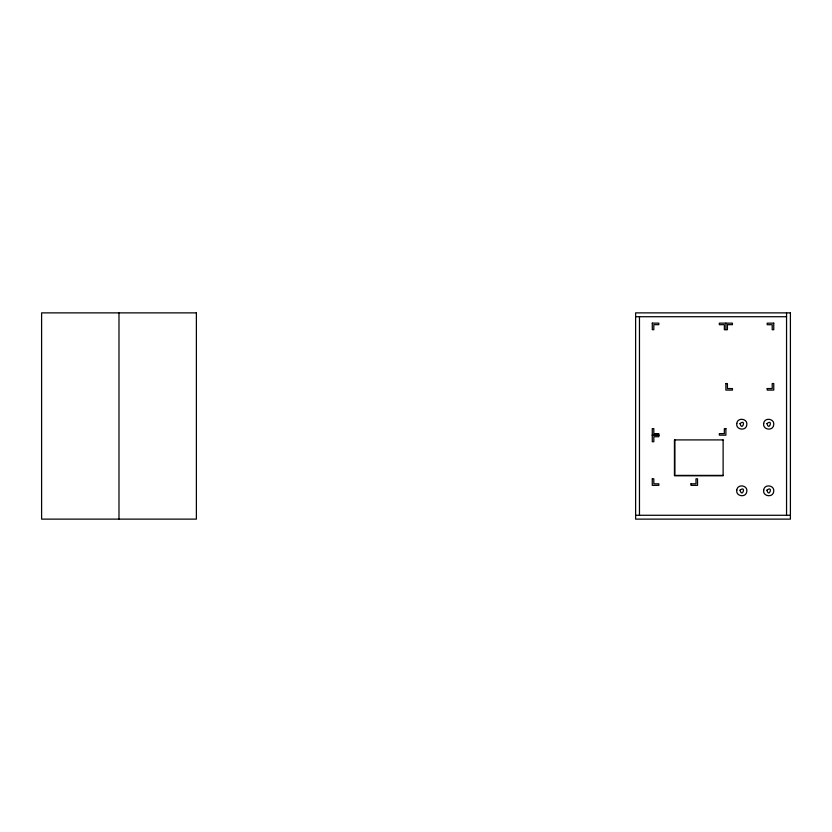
<?xml version="1.0" encoding="UTF-8"?>
<svg xmlns="http://www.w3.org/2000/svg" width="832" height="832" viewBox="0 0 832 832"><rect width="100%" height="100%" fill="white"/><g stroke="black" fill="none" stroke-linecap="round" stroke-linejoin="round"><path stroke-width="1.25" d="M725.889 329.701L725.889 323.149M635.617 316.722L786.552 316.722M723.164 439.91L674.44 439.91L674.44 475.779L723.122 475.779L723.122 439.91M723.164 475.394L674.856 475.394L674.856 439.91M635.617 515.278L790.4 515.278M786.552 312.874L786.552 515.278M639.465 316.722L639.465 515.278M118.986 312.874L118.986 519.126M652.278 478.806L652.278 485.347L658.84 485.347L658.84 483.808L653.817 483.808L653.817 478.806L652.278 478.806M652.278 435.178L652.278 441.73L653.817 441.73L653.817 436.717L658.83 436.717L658.84 433.628L653.817 433.628L653.806 428.626L652.278 428.626L652.278 435.178L658.83 435.178L652.278 435.178M652.278 323.128L652.278 329.68L653.817 329.68L653.817 324.667L658.819 324.667L658.819 323.128L652.278 323.128M690.986 483.808L690.986 485.347L697.528 485.347L697.528 478.785L695.989 478.785L695.989 483.808L690.986 483.808M725.889 383.552L725.889 390.094L732.451 390.094L732.451 388.554L727.428 388.554L727.428 383.552L725.889 383.552M727.428 324.678L727.428 329.701L724.35 329.69L724.35 324.688L719.326 324.688L719.326 323.149L732.43 323.149L732.43 324.678L727.428 324.678M767.208 388.554L767.208 390.094L773.75 390.094L773.75 383.531L772.21 383.531L772.21 388.554L767.208 388.554M736.788 423.446C735.53 429.853 746.106 431.444 746.793 424.954C748.051 418.558 737.464 416.957 736.788 423.446M736.788 490.058C735.53 496.465 746.106 498.056 746.793 491.566C748.051 485.17 737.464 483.569 736.788 490.058M763.682 423.446C762.424 429.853 773.011 431.444 773.698 424.954C774.956 418.558 764.369 416.957 763.682 423.446M763.682 490.058C762.424 496.465 773.011 498.056 773.698 491.566C774.956 485.17 764.369 483.569 763.682 490.058M740.043 423.571C742.092 431.902 746.564 418.309 740.043 423.571M740.043 490.183C742.092 498.514 746.564 484.921 740.043 490.183M766.948 423.571C768.997 431.902 773.458 418.309 766.948 423.571M766.948 490.183C768.997 498.514 773.458 484.921 766.948 490.183M196.383 312.874L41.6 312.874L41.6 519.126L196.383 519.126L196.383 312.874M790.4 312.874L635.617 312.874L635.617 519.126L790.4 519.126L790.4 312.874M773.75 323.159L767.187 323.159L767.187 324.709L772.21 324.709L772.21 329.711L773.75 329.711L773.75 323.159M725.889 428.615L724.339 428.615L724.339 433.628L719.337 433.628L719.337 435.167L725.889 435.167L725.889 428.615"/></g></svg>
